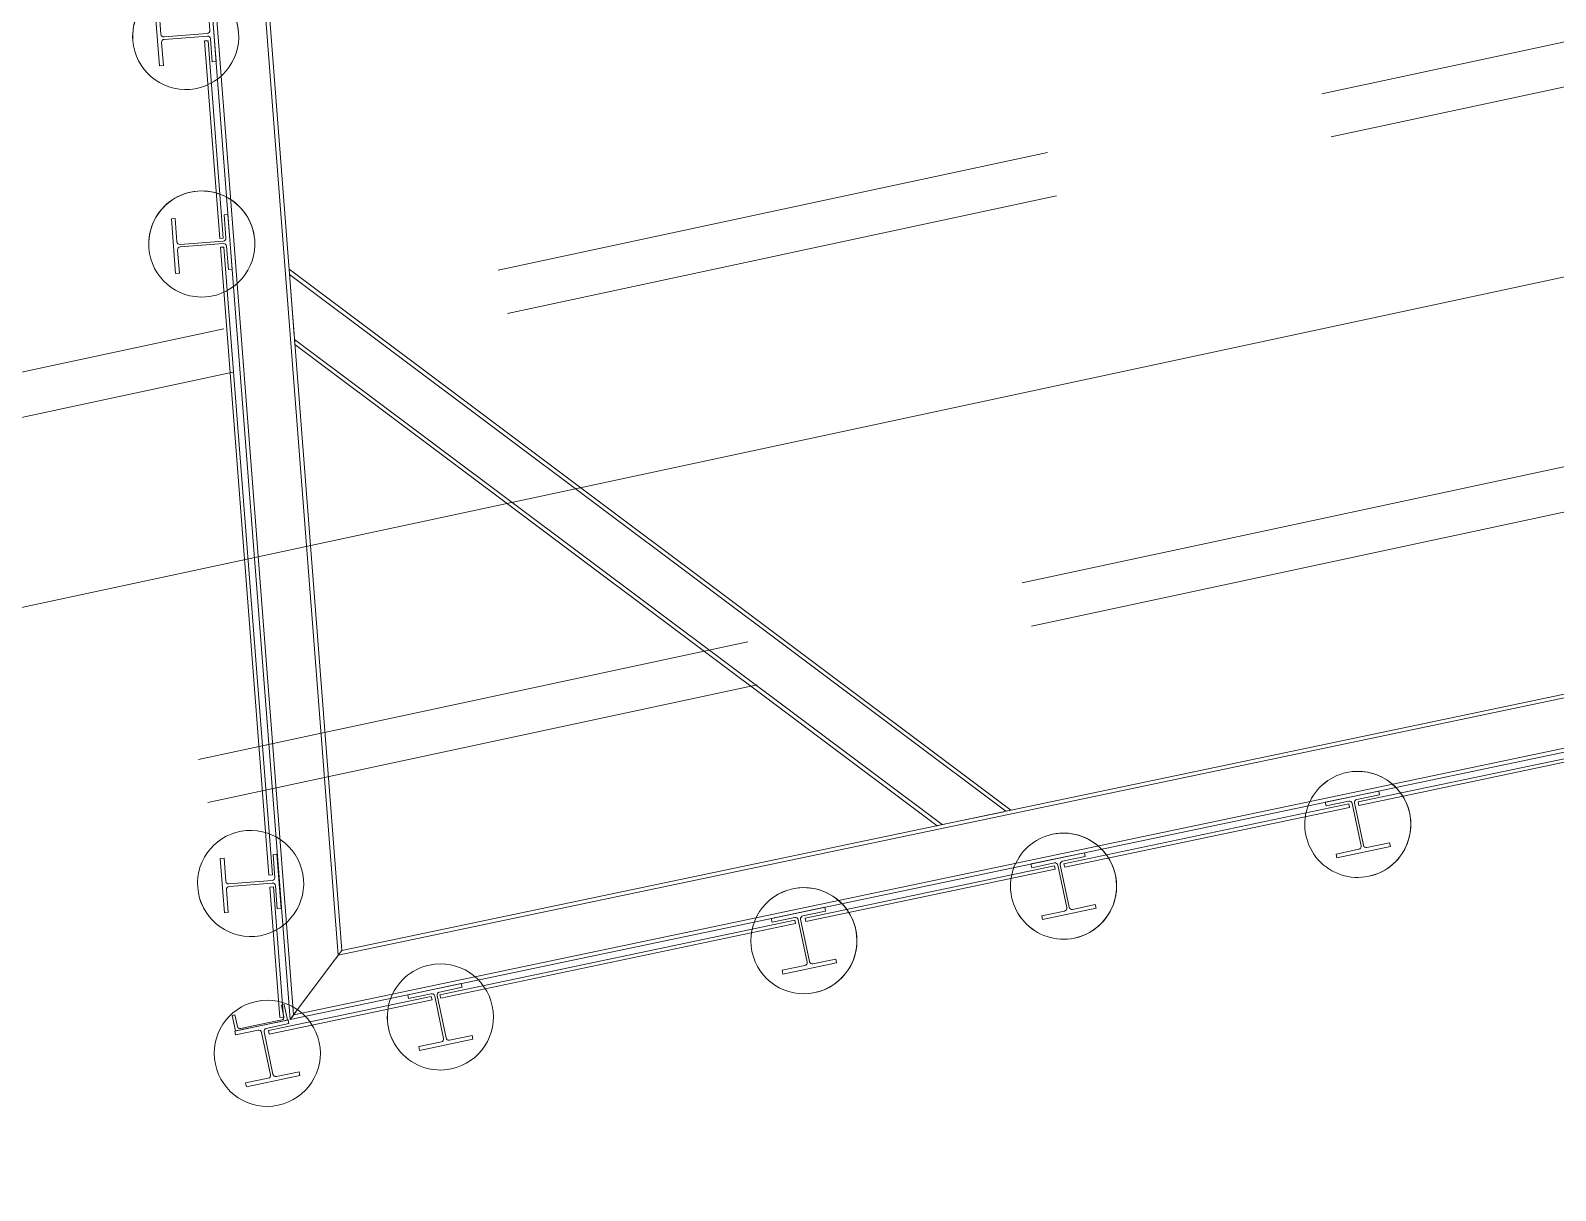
# Model space of a CAD drawing. Header units: metres. Extents: x 1753726 to 1755216, y 5920592 to 5921703.
# Drawn here: x 1754591.93 to 1754600.55, y 5921255.27 to 5921261.83 of the extents above; entities that cross this region are included whole.
import ezdxf

# ---------------------------------------------------------------- set-up
doc = ezdxf.new("R2010")
doc.units = ezdxf.units.M
doc.linetypes.add('CENTER', pattern=[50.8, 31.75, -6.35, 6.35, -6.35])
doc.linetypes.add('HIDDEN2', pattern=[4.7625, 3.175, -1.5875])
for name, color, linetype, lineweight in [('A-WALL-____-OTLN', 2, 'Continuous', 9), ('P-PIPE-____-CNTR', 1, 'CENTER', 9), ('P-PIPE-____-OTLN', 6, 'HIDDEN2', 18), ('S-BEAM-____-OTLN', 7, 'Continuous', 9), ('S-COLS-____-OTLN', 52, 'Continuous', 9), ('S-FNDN-____-OTLN', 7, 'Continuous', 9)]:
    doc.layers.add(name, color=color, linetype=linetype, lineweight=lineweight)

# ---------------------------------------------------------------- blocks, each defined once
blk = doc.blocks.new('308492-ARUP-TUTB-MOD-0001_rvt-1-X-ARUP-GL-HERNE_BAY_ALIGNMENT')
at = {"layer": 'P-PIPE-____-CNTR'}
blk.add_line((1754602.6075, 5921260.8678), (1754508.8363, 5921240.7823), dxfattribs=at)
blk.add_line((1754602.6075, 5921260.8678), (1754508.8363, 5921240.7823), dxfattribs=at)
at = {"layer": 'P-PIPE-____-OTLN'}
for p, q in [((1754602.3352, 5921262.139), (1754508.564, 5921242.0535)), ((1754602.3876, 5921261.8945), (1754508.6164, 5921241.809)), ((1754509.0562, 5921239.7556), (1754602.8274, 5921259.8411)), ((1754509.1086, 5921239.5111), (1754602.8798, 5921259.5967))]:
    blk.add_line(p, q, dxfattribs=at)
blk = doc.blocks.new('Arup_Column_Steel I Section_UC_AU - 310UC137-4480616-X-ARUP-GL-HERNE_BAY_ALIGNMENT')
at = {"layer": 'S-COLS-____-OTLN'}
for p, q in [((-0.1545, 0.1388), (-0.1545, 0.1605)), ((-0.1545, 0.1605), (0.1545, 0.1605)), ((-0.1545, 0.1605), (0.1545, 0.1605)), ((-0.1545, 0.1388), (-0.1545, 0.1605)), ((-0.0234, 0.1388), (-0.1545, 0.1388)), ((-0.0234, 0.1388), (-0.1545, 0.1388)), ((-0.0069, -0.1223), (-0.0069, 0.1223)), ((-0.0069, -0.1223), (-0.0069, 0.1223)), ((0.0069, 0.1223), (0.0069, -0.1223)), ((0.0069, 0.1223), (0.0069, -0.1223)), ((0.1545, 0.1388), (0.0234, 0.1388)), ((0.1545, 0.1388), (0.0234, 0.1388)), ((0.1545, 0.1605), (0.1545, 0.1388)), ((0.1545, 0.1605), (0.1545, 0.1388)), ((-0.1545, -0.1605), (-0.1545, -0.1388)), ((-0.1545, -0.1388), (-0.0234, -0.1388)), ((-0.1545, -0.1388), (-0.0234, -0.1388)), ((-0.1545, -0.1605), (-0.1545, -0.1388)), ((0.1545, -0.1605), (-0.1545, -0.1605)), ((0.1545, -0.1605), (-0.1545, -0.1605)), ((0.0234, -0.1388), (0.1545, -0.1388)), ((0.0234, -0.1388), (0.1545, -0.1388)), ((0.1545, -0.1388), (0.1545, -0.1605)), ((0.1545, -0.1388), (0.1545, -0.1605))]:
    blk.add_line(p, q, dxfattribs=at)
for centre, start_param, end_param in [((-0.0234, 0.1223), 4.712389, 6.283185), ((-0.0234, 0.1223), 4.712389, 6.283185), ((0.0234, 0.1223), 0, 1.570796), ((0.0234, 0.1223), 0, 1.570796), ((-0.0234, -0.1223), 3.141593, 4.712389), ((-0.0234, -0.1223), 3.141593, 4.712389), ((0.0234, -0.1223), 1.570796, 3.141593), ((0.0234, -0.1223), 1.570796, 3.141593)]:
    blk.add_ellipse(centre, major_axis=(0, 0.0165), ratio=1, start_param=start_param, end_param=end_param, dxfattribs=at)
blk = doc.blocks.new('Structural Foundation - Soft Pile - 600mm Dia-4480614-X-ARUP-GL-HERNE_BAY_ALIGNMENT')
at = {"layer": 'S-FNDN-____-OTLN'}
for start, end in [(0, 180), (0, 180), (180, 0), (180, 0)]:
    blk.add_arc((0, 0), 0.3, start, end, dxfattribs=at)
blk = doc.blocks.new('Arup_Column_Steel C Channel_PFC_AU - 300PFC-4497407-X-ARUP-GL-HERNE_BAY_ALIGNMENT')
at = {"layer": 'S-COLS-____-OTLN'}
for p, q in [((-0.0272, -0.15), (-0.0272, 0.15)), ((-0.0272, 0.15), (0.0628, 0.15)), ((-0.0272, 0.15), (0.0628, 0.15)), ((-0.0272, -0.15), (-0.0272, 0.15)), ((-0.0192, 0.12), (-0.0192, -0.12)), ((-0.0192, 0.12), (-0.0192, -0.12)), ((0.0628, 0.134), (-0.0052, 0.134)), ((0.0628, 0.134), (-0.0052, 0.134)), ((0.0628, 0.15), (0.0628, 0.134)), ((0.0628, 0.15), (0.0628, 0.134)), ((0.0628, -0.15), (-0.0272, -0.15)), ((0.0628, -0.15), (-0.0272, -0.15)), ((-0.0052, -0.134), (0.0628, -0.134)), ((-0.0052, -0.134), (0.0628, -0.134)), ((0.0628, -0.134), (0.0628, -0.15)), ((0.0628, -0.134), (0.0628, -0.15))]:
    blk.add_line(p, q, dxfattribs=at)
for centre, start_param, end_param in [((-0.0052, 0.12), 0, 1.570796), ((-0.0052, 0.12), 0, 1.570796), ((-0.0052, -0.12), 1.570796, 3.141593), ((-0.0052, -0.12), 1.570796, 3.141593)]:
    blk.add_ellipse(centre, major_axis=(0, 0.014), ratio=1, start_param=start_param, end_param=end_param, dxfattribs=at)
blk = doc.blocks.new('Arup_Column_Steel I Section_UC_AU - 310UC137-4571480-X-ARUP-GL-HERNE_BAY_ALIGNMENT')
at = {"layer": 'S-COLS-____-OTLN'}
for p, q in [((-0.1545, 0.1388), (-0.1545, 0.1605)), ((-0.1545, 0.1605), (0.1545, 0.1605)), ((-0.1545, 0.1605), (0.1545, 0.1605)), ((-0.1545, 0.1388), (-0.1545, 0.1605)), ((-0.0234, 0.1388), (-0.1545, 0.1388)), ((-0.0234, 0.1388), (-0.1545, 0.1388)), ((-0.0069, -0.1223), (-0.0069, 0.1223)), ((-0.0069, -0.1223), (-0.0069, 0.1223)), ((0.0069, 0.1223), (0.0069, -0.1223)), ((0.0069, 0.1223), (0.0069, -0.1223)), ((0.1545, 0.1388), (0.0234, 0.1388)), ((0.1545, 0.1388), (0.0234, 0.1388)), ((0.1545, 0.1605), (0.1545, 0.1388)), ((0.1545, 0.1605), (0.1545, 0.1388)), ((-0.1545, -0.1605), (-0.1545, -0.1388)), ((-0.1545, -0.1388), (-0.0234, -0.1388)), ((-0.1545, -0.1388), (-0.0234, -0.1388)), ((-0.1545, -0.1605), (-0.1545, -0.1388)), ((0.1545, -0.1605), (-0.1545, -0.1605)), ((0.1545, -0.1605), (-0.1545, -0.1605)), ((0.0234, -0.1388), (0.1545, -0.1388)), ((0.0234, -0.1388), (0.1545, -0.1388)), ((0.1545, -0.1388), (0.1545, -0.1605)), ((0.1545, -0.1388), (0.1545, -0.1605))]:
    blk.add_line(p, q, dxfattribs=at)
for centre, start_param, end_param in [((-0.0234, 0.1223), 4.712389, 6.283185), ((-0.0234, 0.1223), 4.712389, 6.283185), ((0.0234, 0.1223), 0, 1.570796), ((0.0234, 0.1223), 0, 1.570796), ((-0.0234, -0.1223), 3.141593, 4.712389), ((-0.0234, -0.1223), 3.141593, 4.712389), ((0.0234, -0.1223), 1.570796, 3.141593), ((0.0234, -0.1223), 1.570796, 3.141593)]:
    blk.add_ellipse(centre, major_axis=(0, 0.0165), ratio=1, start_param=start_param, end_param=end_param, dxfattribs=at)
blk = doc.blocks.new('308492-ARUP-STTW-MOD-1300_rvt-1-X-ARUP-GL-HERNE_BAY_ALIGNMENT')
at = {"layer": 'A-WALL-____-OTLN'}
for p, q in [((1754592.9129, 5921261.7721), (1754592.9328, 5921261.7737)), ((1754592.9328, 5921261.7737), (1754592.9129, 5921261.7721)), ((1754592.9129, 5921261.7721), (1754592.9992, 5921260.6555)), ((1754592.9992, 5921260.6555), (1754592.9129, 5921261.7721)), ((1754592.9328, 5921261.7737), (1754593.0191, 5921260.657)), ((1754593.0191, 5921260.657), (1754592.9328, 5921261.7737)), ((1754593.0191, 5921260.657), (1754592.9992, 5921260.6555)), ((1754593.0191, 5921260.657), (1754592.9992, 5921260.6555)), ((1754593.003, 5921260.6056), (1754593.023, 5921260.6072)), ((1754593.023, 5921260.6072), (1754593.003, 5921260.6056)), ((1754593.003, 5921260.6056), (1754593.2772, 5921257.0562)), ((1754593.2772, 5921257.0562), (1754593.003, 5921260.6056)), ((1754593.023, 5921260.6072), (1754593.2972, 5921257.0577)), ((1754593.2972, 5921257.0577), (1754593.023, 5921260.6072)), ((1754599.4361, 5921257.4697), (1754601.1439, 5921257.8281)), ((1754601.1439, 5921257.8281), (1754599.4361, 5921257.4697)), ((1754599.4402, 5921257.4501), (1754601.148, 5921257.8086)), ((1754601.148, 5921257.8086), (1754599.4402, 5921257.4501)), ((1754597.7723, 5921257.1205), (1754599.3822, 5921257.4584)), ((1754599.3822, 5921257.4584), (1754597.7723, 5921257.1205)), ((1754597.7764, 5921257.1009), (1754599.3863, 5921257.4388)), ((1754599.3863, 5921257.4388), (1754597.7764, 5921257.1009)), ((1754599.3822, 5921257.4584), (1754599.3863, 5921257.4388)), ((1754599.3822, 5921257.4584), (1754599.3863, 5921257.4388)), ((1754599.4402, 5921257.4501), (1754599.4361, 5921257.4697)), ((1754599.4361, 5921257.4697), (1754599.4402, 5921257.4501)), ((1754596.3092, 5921256.8134), (1754597.7185, 5921257.1092)), ((1754597.7185, 5921257.1092), (1754596.3092, 5921256.8134)), ((1754596.3133, 5921256.7938), (1754597.7226, 5921257.0896)), ((1754597.7226, 5921257.0896), (1754596.3133, 5921256.7938)), ((1754597.7185, 5921257.1092), (1754597.7226, 5921257.0896)), ((1754597.7185, 5921257.1092), (1754597.7226, 5921257.0896)), ((1754597.7764, 5921257.1009), (1754597.7723, 5921257.1205)), ((1754597.7723, 5921257.1205), (1754597.7764, 5921257.1009)), ((1754593.2972, 5921257.0577), (1754593.2772, 5921257.0562)), ((1754593.2972, 5921257.0577), (1754593.2772, 5921257.0562)), ((1754593.2825, 5921256.9885), (1754593.3024, 5921256.9901)), ((1754593.2825, 5921256.9885), (1754593.3024, 5921256.9901)), ((1754593.3395, 5921256.2507), (1754593.2825, 5921256.9885)), ((1754593.2825, 5921256.9885), (1754593.3395, 5921256.2507)), ((1754593.3594, 5921256.2523), (1754593.3024, 5921256.9901)), ((1754593.3024, 5921256.9901), (1754593.3594, 5921256.2523)), ((1754594.2442, 5921256.38), (1754596.2505, 5921256.8011)), ((1754596.2505, 5921256.8011), (1754594.2442, 5921256.38)), ((1754594.2483, 5921256.3604), (1754596.2546, 5921256.7815)), ((1754596.2546, 5921256.7815), (1754594.2483, 5921256.3604)), ((1754596.2505, 5921256.8011), (1754596.2546, 5921256.7815)), ((1754596.2505, 5921256.8011), (1754596.2546, 5921256.7815)), ((1754596.3133, 5921256.7938), (1754596.3092, 5921256.8134)), ((1754596.3092, 5921256.8134), (1754596.3133, 5921256.7938)), ((1754593.2753, 5921256.1766), (1754594.1953, 5921256.3697)), ((1754594.1953, 5921256.3697), (1754593.2753, 5921256.1766)), ((1754593.2794, 5921256.157), (1754594.1994, 5921256.3501)), ((1754594.1994, 5921256.3501), (1754593.2794, 5921256.157)), ((1754594.1953, 5921256.3697), (1754594.1994, 5921256.3501)), ((1754594.1953, 5921256.3697), (1754594.1994, 5921256.3501)), ((1754594.2483, 5921256.3604), (1754594.2442, 5921256.38)), ((1754594.2442, 5921256.38), (1754594.2483, 5921256.3604)), ((1754593.3594, 5921256.2523), (1754593.3395, 5921256.2507)), ((1754593.3395, 5921256.2507), (1754593.3594, 5921256.2523)), ((1754593.2794, 5921256.157), (1754593.2753, 5921256.1766)), ((1754593.2753, 5921256.1766), (1754593.2794, 5921256.157))]:
    blk.add_line(p, q, dxfattribs=at)
at = {"layer": 'S-BEAM-____-OTLN'}
for p, q in [((1754593.3972, 5921256.2394), (1754592.5365, 5921267.3806)), ((1754593.3972, 5921256.2394), (1754592.5365, 5921267.3806)), ((1754592.5598, 5921267.3607), (1754593.4169, 5921256.2658)), ((1754593.4169, 5921256.2658), (1754592.5598, 5921267.3607)), ((1754593.4169, 5921256.2658), (1754592.5598, 5921267.3607)), ((1754593.6693, 5921256.6026), (1754592.8579, 5921267.1053)), ((1754592.8579, 5921267.1053), (1754593.6693, 5921256.6026)), ((1754593.6693, 5921256.6026), (1754592.8579, 5921267.1053)), ((1754592.8812, 5921267.0853), (1754593.6891, 5921256.6289)), ((1754593.6891, 5921256.6289), (1754592.8812, 5921267.0853)), ((1754593.3937, 5921260.4526), (1754593.3914, 5921260.4814)), ((1754593.3914, 5921260.4814), (1754593.3937, 5921260.4526)), ((1754593.3914, 5921260.4814), (1754597.4727, 5921257.4231)), ((1754593.3914, 5921260.4814), (1754597.4727, 5921257.4231)), ((1754597.4445, 5921257.4172), (1754593.3937, 5921260.4526)), ((1754593.3937, 5921260.4526), (1754597.4445, 5921257.4172)), ((1754593.3937, 5921260.4526), (1754597.4445, 5921257.4172)), ((1754593.4204, 5921260.1063), (1754593.3954, 5921260.4307)), ((1754593.3954, 5921260.4307), (1754593.4204, 5921260.1063)), ((1754593.4221, 5921260.0844), (1754597.0828, 5921257.3413)), ((1754597.0828, 5921257.3413), (1754593.4221, 5921260.0844)), ((1754593.4243, 5921260.0556), (1754593.4221, 5921260.0844)), ((1754593.4243, 5921260.0556), (1754593.4221, 5921260.0844)), ((1754593.4221, 5921260.0844), (1754597.0828, 5921257.3413)), ((1754597.0546, 5921257.3353), (1754593.4243, 5921260.0556)), ((1754593.4243, 5921260.0556), (1754597.0546, 5921257.3353)), ((1754602.0153, 5921258.3544), (1754593.6693, 5921256.6026)), ((1754593.6693, 5921256.6026), (1754602.0153, 5921258.3544)), ((1754602.0153, 5921258.3544), (1754593.6693, 5921256.6026)), ((1754593.6891, 5921256.6289), (1754602.0108, 5921258.3756)), ((1754593.6891, 5921256.6289), (1754602.0108, 5921258.3756)), ((1754593.3974, 5921256.2397), (1754602.0768, 5921258.0614)), ((1754593.3974, 5921256.2397), (1754602.0768, 5921258.0614)), ((1754593.4171, 5921256.266), (1754602.0723, 5921258.0827)), ((1754593.4171, 5921256.266), (1754602.0723, 5921258.0827)), ((1754593.4171, 5921256.266), (1754602.0723, 5921258.0827)), ((1754597.0546, 5921257.3353), (1754597.0828, 5921257.3413)), ((1754597.0828, 5921257.3413), (1754597.0546, 5921257.3353)), ((1754597.423, 5921257.4126), (1754597.1043, 5921257.3458)), ((1754597.1043, 5921257.3458), (1754597.423, 5921257.4126)), ((1754597.4727, 5921257.4231), (1754597.4445, 5921257.4172)), ((1754597.4445, 5921257.4172), (1754597.4727, 5921257.4231)), ((1754593.6543, 5921256.5826), (1754593.4319, 5921256.2858)), ((1754593.4319, 5921256.2858), (1754593.6543, 5921256.5826)), ((1754593.4321, 5921256.286), (1754593.6544, 5921256.5826)), ((1754593.6544, 5921256.5826), (1754593.4321, 5921256.286)), ((1754593.6891, 5921256.6289), (1754593.6693, 5921256.6026)), ((1754593.6891, 5921256.6289), (1754593.6693, 5921256.6026)), ((1754593.6891, 5921256.6289), (1754593.6693, 5921256.6026)), ((1754593.6693, 5921256.6026), (1754593.6891, 5921256.6289)), ((1754593.4169, 5921256.2658), (1754593.3972, 5921256.2394)), ((1754593.3972, 5921256.2394), (1754593.4169, 5921256.2658)), ((1754593.3974, 5921256.2397), (1754593.4171, 5921256.266)), ((1754593.4171, 5921256.266), (1754593.3974, 5921256.2397))]:
    blk.add_line(p, q, dxfattribs=at)
at = {"layer": 'S-BEAM-____-OTLN', "flags": 128}
for points in [[(1754593.3937, 5921260.4526), (1754593.3946, 5921260.4402), (1754593.3954, 5921260.4307)], [(1754593.3954, 5921260.4307), (1754593.3946, 5921260.4402), (1754593.3938, 5921260.4504)], [(1754593.4221, 5921260.0844), (1754593.4212, 5921260.0968), (1754593.4204, 5921260.1063)], [(1754593.4204, 5921260.1063), (1754593.4212, 5921260.0968), (1754593.4219, 5921260.0865)], [(1754597.0828, 5921257.3413), (1754597.095, 5921257.3438), (1754597.1043, 5921257.3458)], [(1754597.1043, 5921257.3458), (1754597.095, 5921257.3438), (1754597.085, 5921257.3417)], [(1754597.4445, 5921257.4172), (1754597.4323, 5921257.4146), (1754597.423, 5921257.4126)], [(1754597.423, 5921257.4126), (1754597.4323, 5921257.4146), (1754597.4423, 5921257.4167)], [(1754593.6543, 5921256.5826), (1754593.6601, 5921256.5902), (1754593.6668, 5921256.5992)], [(1754593.6544, 5921256.5826), (1754593.6601, 5921256.5903), (1754593.6668, 5921256.5992)], [(1754593.6693, 5921256.6026), (1754593.6627, 5921256.5937), (1754593.6573, 5921256.5865)], [(1754593.6693, 5921256.6026), (1754593.6627, 5921256.5937), (1754593.6573, 5921256.5865)], [(1754593.4169, 5921256.2658), (1754593.4236, 5921256.2747), (1754593.429, 5921256.2819)], [(1754593.4171, 5921256.266), (1754593.4238, 5921256.2749), (1754593.4292, 5921256.2821)], [(1754593.4319, 5921256.2858), (1754593.4262, 5921256.2781), (1754593.4195, 5921256.2691)], [(1754593.4321, 5921256.286), (1754593.4264, 5921256.2784), (1754593.4197, 5921256.2694)]]:
    blk.add_lwpolyline(points, dxfattribs=at)
at = {"layer": 'S-FNDN-____-OTLN'}
for centre, start, end in [((1754592.8068, 5921261.7976), 184.41766, 4.41766), ((1754592.8975, 5921260.6242), 184.41766, 4.41766), ((1754599.4335, 5921257.3427), 281.85386, 101.85386), ((1754597.7698, 5921256.9935), 281.85386, 101.85386), ((1754596.3018, 5921256.6853), 281.85386, 101.85386), ((1754594.2466, 5921256.254), 281.85386, 101.85386)]:
    blk.add_arc(centre, 0.3, start, end, dxfattribs=at)
for centre, major_axis, start_param, end_param in [((1754592.8068, 5921261.7976), (0.2418, 0.1776), 5.726592, 8.868184), ((1754592.8068, 5921261.7976), (0.2941, 0.0594), 6.160861, 9.302454), ((1754592.8068, 5921261.7976), (0.1659, 0.25), 2.233871, 5.375463), ((1754592.8975, 5921260.6242), (-0.2903, 0.0758), 3.474145, 6.615738), ((1754592.8975, 5921260.6242), (0.2891, 0.0801), 6.089913, 9.231505), ((1754592.8975, 5921260.6242), (-0.1847, 0.2364), 0.984825, 4.126417), ((1754599.4335, 5921257.3427), (0.0856, 0.2875), 0.496143, 3.637736), ((1754599.4335, 5921257.3427), (0.2485, 0.1681), 1.182844, 4.324437), ((1754599.4335, 5921257.3427), (-0.2995, 0.0172), 1.835116, 4.976709), ((1754593.1738, 5921257.0087), (0.2725, 0.1254), 5.929038, 9.07063), ((1754593.1738, 5921257.0087), (-0.2944, 0.0576), 3.411968, 6.55356), ((1754597.7698, 5921256.9935), (0.0856, 0.2875), 0.496143, 3.637736), ((1754597.7698, 5921256.9935), (0.2485, 0.1681), 1.182844, 4.324437), ((1754597.7698, 5921256.9935), (-0.2995, 0.0172), 1.835116, 4.976709), ((1754593.1738, 5921257.0087), (-0.1254, 0.2725), 1.216649, 4.358241), ((1754593.1738, 5921257.0087), (-0.0116, 0.2998), 1.609348, 4.75094), ((1754596.3018, 5921256.6853), (-0.0602, 0.2939), 3.146339, 6.287932), ((1754596.3018, 5921256.6853), (-0.1996, 0.224), 5.762107, 8.903699), ((1754596.3018, 5921256.6853), (-0.1307, 0.27), 6.039261, 9.180853), ((1754594.2466, 5921256.254), (-0.2875, 0.0856), 2.06694, 5.208532), ((1754594.2466, 5921256.254), (0.1493, 0.2602), 0.727967, 3.86956), ((1754594.2466, 5921256.254), (0.2766, 0.1161), 1.380239, 4.521832)]:
    blk.add_ellipse(centre, major_axis=major_axis, ratio=1, start_param=start_param, end_param=end_param, dxfattribs=at)
at = {"layer": 'S-COLS-____-OTLN'}
for name, p, rotation in [('Arup_Column_Steel I Section_UC_AU - 310UC137-4480616-X-ARUP-GL-HERNE_BAY_ALIGNMENT', (1754592.8068, 5921261.7976), 94.41765561555275), ('Arup_Column_Steel I Section_UC_AU - 310UC137-4571480-X-ARUP-GL-HERNE_BAY_ALIGNMENT', (1754592.8975, 5921260.6242), 94.41765561555275), ('Arup_Column_Steel I Section_UC_AU - 310UC137-4480616-X-ARUP-GL-HERNE_BAY_ALIGNMENT', (1754599.4335, 5921257.3427), 191.8538556782788), ('Arup_Column_Steel I Section_UC_AU - 310UC137-4571480-X-ARUP-GL-HERNE_BAY_ALIGNMENT', (1754593.1738, 5921257.0087), 94.41765561555275), ('Arup_Column_Steel I Section_UC_AU - 310UC137-4480616-X-ARUP-GL-HERNE_BAY_ALIGNMENT', (1754597.7698, 5921256.9935), 191.8538556782788), ('Arup_Column_Steel I Section_UC_AU - 310UC137-4480616-X-ARUP-GL-HERNE_BAY_ALIGNMENT', (1754596.3018, 5921256.6853), 191.8538556782788), ('Arup_Column_Steel I Section_UC_AU - 310UC137-4480616-X-ARUP-GL-HERNE_BAY_ALIGNMENT', (1754594.2466, 5921256.254), 191.8538556782788), ('Arup_Column_Steel C Channel_PFC_AU - 300PFC-4497407-X-ARUP-GL-HERNE_BAY_ALIGNMENT', (1754593.2293, 5921256.2322), 101.8538556782805), ('Arup_Column_Steel I Section_UC_AU - 310UC137-4480616-X-ARUP-GL-HERNE_BAY_ALIGNMENT', (1754593.2679, 5921256.0485), 191.8538556782788)]:
    blk.add_blockref(name, p, dxfattribs=dict(at, rotation=rotation))
at = {"layer": 'S-FNDN-____-OTLN', "rotation": 281.8538556782772}
blk.add_blockref('Structural Foundation - Soft Pile - 600mm Dia-4480614-X-ARUP-GL-HERNE_BAY_ALIGNMENT', (1754593.2679, 5921256.0485), dxfattribs=at)

msp = doc.modelspace()

# ---------------------------------------------------------------- block references
for name in ['308492-ARUP-TUTB-MOD-0001_rvt-1-X-ARUP-GL-HERNE_BAY_ALIGNMENT', '308492-ARUP-STTW-MOD-1300_rvt-1-X-ARUP-GL-HERNE_BAY_ALIGNMENT']:
    msp.add_blockref(name, (0, 0))

doc.saveas('drawing.dxf')
